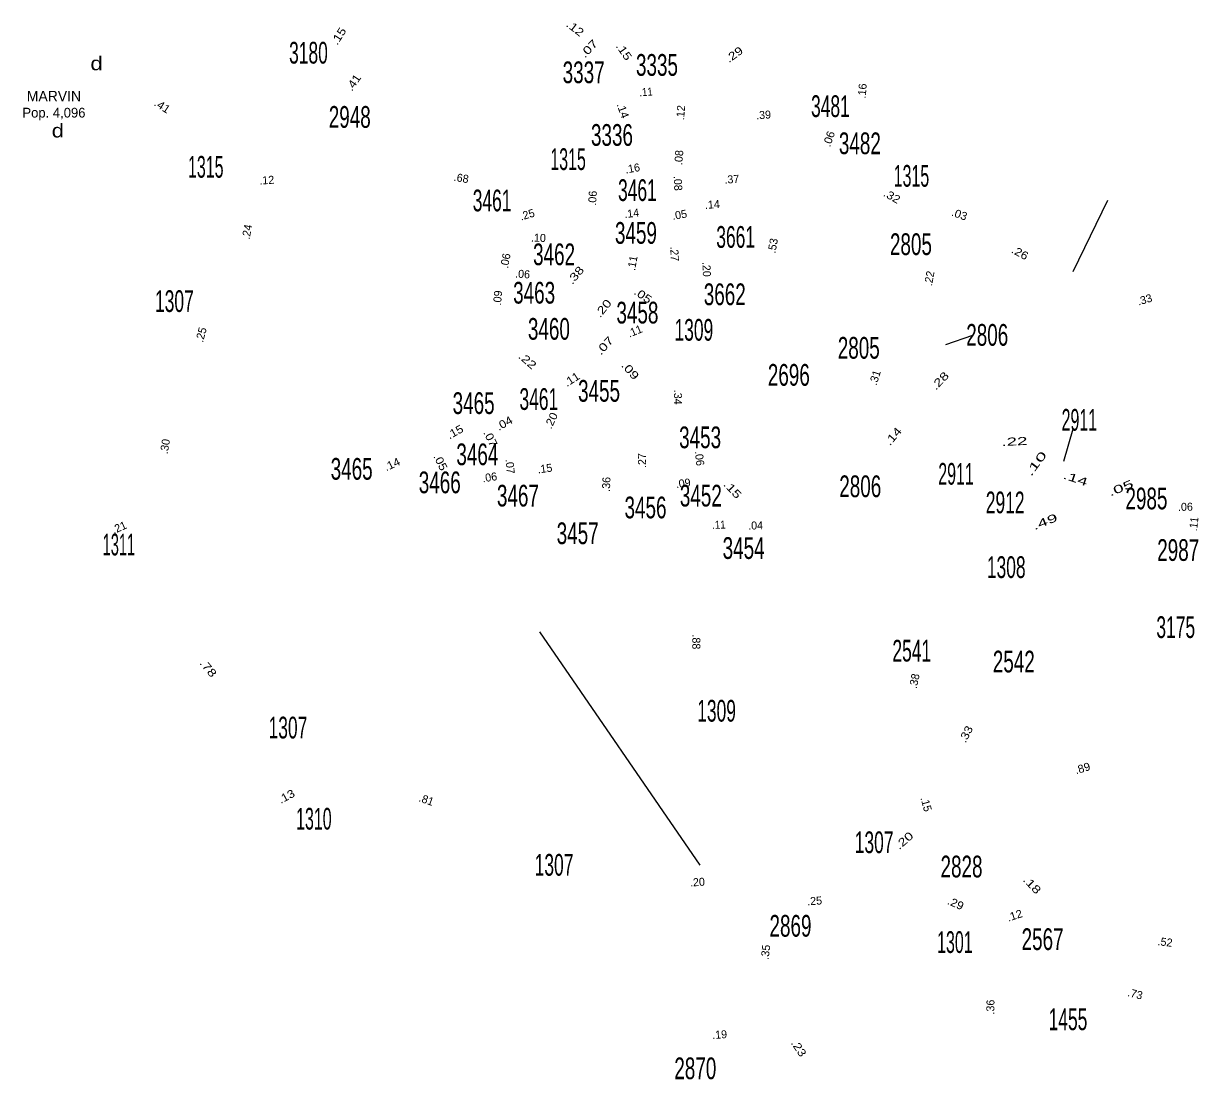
# Model space of a CAD drawing. Extents: x 296689 to 526980, y 109687 to 364797.
# Drawn here: x 318165 to 335046, y 138955 to 154126 of the extents above; entities that cross this region are included whole.
import ezdxf
from ezdxf.enums import TextEntityAlignment as Align

# ---------------------------------------------------------------- set-up
doc = ezdxf.new("R2010")
doc.units = 0
doc.header["$LTSCALE"] = 46
for name, color, linetype, lineweight in [('23', 7, 'Continuous', 25), ('31', 7, 'Continuous', 25), ('34', 7, 'Continuous', 13), ('40', 7, 'Continuous', 13)]:
    doc.layers.add(name, color=color, linetype=linetype, lineweight=lineweight)

msp = doc.modelspace()

# ---------------------------------------------------------------- linework, layer by layer
at = {"layer": '23'}
for p, q in [((331414.09, 149516.96), (331803.22, 149646.77)), ((333109.47, 147837.78), (333247.83, 148305.1))]:
    msp.add_line(p, q, dxfattribs=at)
at = {"layer": '31'}
for p, q in [((333244.4, 150562), (333745.36, 151587.58)), ((327884.5, 142034.67), (325583.73, 145385.77))]:
    msp.add_line(p, q, dxfattribs=at)

# ---------------------------------------------------------------- texts
at = {"layer": '23'}
for s, width, p in [('3180', 0.6, (322258.5, 153550.53)), ('3335', 0.65, (327265.62, 153374.91)), ('3337', 0.65, (326212.32, 153268.78)), ('3481', 0.6, (329757.78, 152782.54)), ('2948', 0.65, (322851.75, 152627.98)), ('3336', 0.65, (326619.14, 152368.66)), ('3482', 0.65, (330180.74, 152248.76)), ('1315', 0.55, (325988.58, 152021.57)), ('1315', 0.55, (320783.2, 151911.28)), ('1315', 0.55, (330921.99, 151781.87)), ('3461', 0.6, (326984.71, 151576.28)), ('3461', 0.6, (324897.09, 151427.85)), ('3459', 0.65, (326963.52, 150961.35)), ('3661', 0.6, (328396.13, 150903.69)), ('2805', 0.65, (330914.51, 150799.64)), ('3462', 0.65, (325787.24, 150653.89)), ('3463', 0.65, (325501.12, 150102.58)), ('1307', 0.6, (320332.21, 149982.08)), ('3662', 0.65, (328239.69, 150079.93)), ('3458', 0.65, (326984.71, 149816.32)), ('3460', 0.65, (325713.06, 149583.07)), ('1309', 0.6, (327796.07, 149569.47)), ('2806', 0.65, (332010.84, 149496.81)), ('2805', 0.65, (330164.96, 149310.96)), ('2696', 0.65, (329160.26, 148922.27)), ('3455', 0.65, (326433.66, 148692.49)), ('3465', 0.65, (324631.4, 148516.22)), ('3461', 0.6, (325568.27, 148575.04)), ('2911', 0.55, (333334.62, 148276.69)), ('3453', 0.65, (327885.46, 148024.56)), ('3464', 0.65, (324685.14, 147780.71)), ('3465', 0.65, (322879.2, 147572.28)), ('2911', 0.55, (331562.5, 147500.6)), ('3466', 0.65, (324144.69, 147377.83)), ('2806', 0.65, (330186.6, 147321.42)), ('3467', 0.65, (325267.98, 147186.99)), ('3452', 0.65, (327896.06, 147186.99)), ('2912', 0.6, (332268.61, 147090.01)), ('2985', 0.65, (334298.3, 147146.44)), ('3456', 0.65, (327101.28, 147017.35)), ('3457', 0.65, (326126.35, 146646.28)), ('1311', 0.5, (319534.69, 146484.41)), ('3454', 0.65, (328510.69, 146434.24)), ('2987', 0.65, (334754.75, 146405.92)), ('1308', 0.6, (332283.61, 146160.27)), ('3175', 0.6, (334719.21, 145298.15)), ('2541', 0.6, (330926.77, 144960.03)), ('2542', 0.65, (332392.27, 144803.18)), ('1309', 0.6, (328122.37, 144096.94)), ('1307', 0.6, (321963.86, 143855.07)), ('1310', 0.55, (322336.3, 142545.97)), ('1307', 0.6, (330385.38, 142207.32)), ('1307', 0.6, (325786.91, 141883.44)), ('2828', 0.65, (331641.42, 141858.9)), ('2869', 0.65, (329184.05, 141007.4)), ('2567', 0.65, (332805.95, 140815.54)), ('1301', 0.55, (331545.71, 140773.52)), ('1455', 0.6, (333170.94, 139663.87)), ('2870', 0.65, (327816.76, 138959.85))]:
    msp.add_text(s, height=312, dxfattribs=dict(at, width=width)).set_placement(p, align=Align.CENTER)
at = {"layer": '34', "width": 1.2}
for p in [(319214.02, 153455.1), (318657.56, 152489.02)]:
    msp.add_text('d', height=197, dxfattribs=at).set_placement(p, align=Align.CENTER)
at = {"layer": '34'}
for s, height, p in [('MARVIN', 150, (318601.98, 153007.81)), ('Pop. 4,096', 140, (318601.98, 152775.06))]:
    msp.add_text(s, height=height, dxfattribs=at).set_placement(p, align=Align.CENTER)
at = {"layer": '40'}
for s, rotation, width, p in [('.15', 57.642, 1.2, (322740.66, 153914.18)), ('.12', 322.259, 1.25, (326055.1, 154012.18)), ('.07', 46.559, 1.35, (326328.81, 153725.91)), ('.15', 304.772, 1.25, (326744.22, 153691.61)), ('.29', 35.853, 1.25, (328407.76, 153633.5)), ('.41', 55.879, 1.15, (322952.04, 153246.29)), ('.11', 3.827, 0.9, (327112.16, 153086.54)), ('.41', 326.965, 1.1, (320127.38, 152891.55)), ('.14', 289.761, 1.05, (326722.43, 152856.6)), ('.06', 71.171, 1.05, (329789.84, 152450.49)), ('.32', 330.144, 1.15, (330613.53, 151593.85)), ('.03', 340.303, 1.05, (331592.57, 151330.7)), ('.26', 331.599, 1.15, (332454.07, 150781.49)), ('.38', 50.02, 1.3, (326139.04, 150474.26)), ('.05', 325.204, 1.25, (327032.18, 150171.01)), ('.20', 51.166, 1.3, (326535.86, 149997.75)), ('.07', 47.692, 1.35, (326556.43, 149460.07)), ('.22', 318.883, 1.3, (325367.58, 149239.42)), ('.11', 32.872, 1.1, (326071.28, 148966.06)), ('.09', 311.585, 1.35, (326838.22, 149101.98)), ('.28', 45.869, 1.35, (331370.95, 148953.16)), ('.04', 29.749, 1.15, (325099.46, 148333.22)), ('.20', 64.82, 1.1, (325796.57, 148397.36)), ('.15', 28.847, 1.15, (324391.05, 148208.61)), ('.07', 296.454, 1.15, (324822.72, 148140.12)), ('.14', 49.807, 1.3, (330702.93, 148158.6)), ('.22', 2.728, 1.75, (332404.41, 148064.55)), ('.14', 24.991, 1.1, (323483.08, 147741.8)), ('.05', 296.454, 1.15, (324104.91, 147798.81)), ('.10', 53.653, 1.85, (332756.96, 147769.26)), ('.14', 341.552, 1.7, (333261.2, 147534.74)), ('.05', 22.068, 1.75, (333951.06, 147400.6)), ('.15', 312.959, 1.35, (328309.95, 147393.02)), ('.49', 22.068, 1.75, (332861.5, 146915.97)), ('.11', 1.176, 0.9, (328156.73, 146868.1)), ('.11', 83.44, 0.95, (335035.38, 146929.88)), ('.78', 309.479, 1.3, (320774.2, 144827.52)), ('.33', 62.826, 1.15, (331755.62, 143890.45)), ('.89', 16.934, 1.05, (333396.34, 143372.3)), ('.13', 28.237, 1.15, (321968.78, 142971.62)), ('.20', 41.39, 1.35, (330854.34, 142345.14)), ('.18', 313.475, 1.35, (332614.18, 141711.75)), ('.29', 336.627, 1.1, (331534.09, 141432.56)), ('.12', 18.339, 1.05, (332422.46, 141257.52)), ('.23', 303.579, 1.2, (329255.6, 139374.01))]:
    msp.add_text(s, height=115, rotation=rotation, dxfattribs=dict(at, width=width)).set_placement(p, align=Align.CENTER)
for s, rotation, p in [('.16', 85.558, (330272.33, 153153.05)), ('.12', 85.558, (327663.04, 152840.6)), ('.39', 3.827, (328800.57, 152755.94)), ('.08', 85.558, (327637.02, 152196.15)), ('.16', 9.946, (326924.57, 151989.21)), ('.12', 3.827, (321663.34, 151818.66)), ('.68', 350.429, (324444.42, 151849.57)), ('.37', 3.827, (328345.09, 151831.59)), ('.08', 272.726, (327510.77, 151827.56)), ('.06', 86.602, (326396.54, 151613.25)), ('.25', 16.466, (325417.9, 151325.67)), ('.14', 7.175, (326909.44, 151342.15)), ('.05', 9.946, (327599.71, 151321.96)), ('.14', 3.827, (328065.15, 151469.13)), ('.24', 79.571, (321431.6, 151122.81)), ('.10', 357.864, (325560.68, 150990.29)), ('.53', 79.571, (328986.23, 150923.31)), ('.06', 79.571, (325144.54, 150707.9)), ('.11', 79.571, (326968.91, 150674.06)), ('.27', 272.726, (327461.37, 150814.34)), ('.06', 355.806, (325331.05, 150470.47)), ('.20', 272.726, (327922.44, 150591.92)), ('.22', 79.571, (331234.8, 150454.4)), ('.09', 85.209, (325033.66, 150178.92)), ('.33', 16.24, (334288.9, 150104.42)), ('.25', 74.764, (320771.13, 149641.25)), ('.11', 22.737, (326969.24, 149653.84)), ('.31', 72.817, (330452.39, 149022.75)), ('.34', 269.782, (327510.39, 148757.29)), ('.30', 80.546, (320253.75, 148041.58)), ('.27', 90.719, (327108.44, 147847.82)), ('.06', 276.697, (327821.48, 147871.4)), ('.07', 275.286, (325098.91, 147757.66)), ('.15', 7.684, (325662.38, 147676.36)), ('.06', 9.064, (324870.96, 147550.53)), ('.36', 87.296, (326593.88, 147502.67)), ('.09', 7.684, (327649.73, 147465.06)), ('.06', 1.312, (334859.51, 147125.39)), ('.21', 23.908, (319561.64, 146834.2)), ('.04', 1.341, (328684.27, 146857.66)), ('.88', 269.782, (327774.18, 145242.43)), ('.38', 78.548, (331019.24, 144668.59)), ('.81', 340.688, (323934.85, 142919.88)), ('.15', 285.639, (331079.48, 142895.79)), ('.20', 3.827, (327850.7, 141734.22)), ('.25', 3.827, (329534.63, 141464.22)), ('.52', 352.999, (334558.93, 140873.65)), ('.35', 83.205, (328882.38, 140778.68)), ('.73', 345.926, (334122.8, 140128.57)), ('.36', 88.964, (332113.51, 139994.53)), ('.19', 3.827, (328169.41, 139543.53))]:
    msp.add_text(s, height=115, rotation=rotation, dxfattribs=at).set_placement(p, align=Align.CENTER)

doc.saveas('drawing.dxf')
